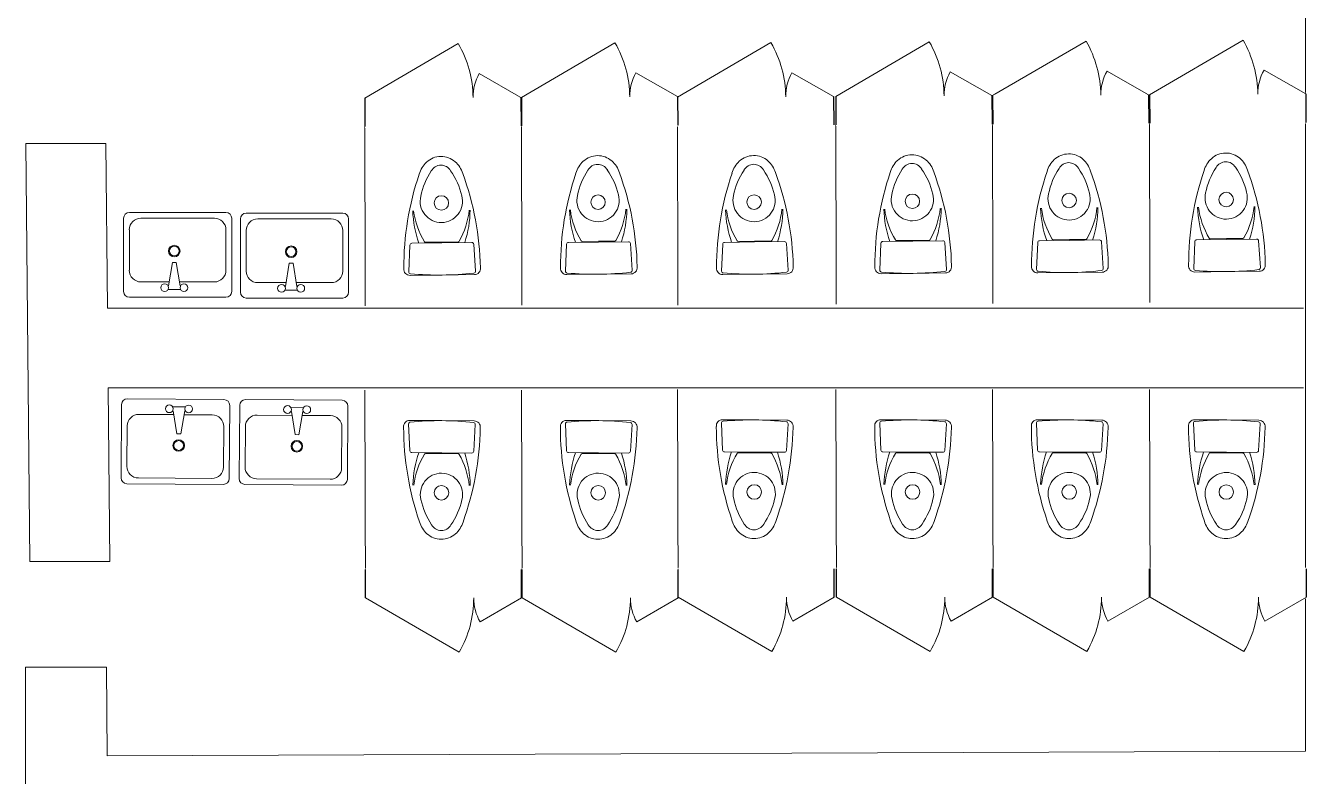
# Model space of a CAD drawing. Header units: inches. Extents: x 164.3 to 247.9, y 15.6 to 56.7.
# Drawn here: x 225.543 to 227.95, y 31.168 to 32.577 of the extents above; entities that cross this region are included whole.
import ezdxf

# ---------------------------------------------------------------- set-up
doc = ezdxf.new("R2010")
doc.units = ezdxf.units.IN
doc.header["$MEASUREMENT"] = 0
doc.set_wipeout_variables(frame=1)
doc.layers.get('0').update_dxf_attribs({"lineweight": 0})
doc.layers.add('_Маскировка', color=7, linetype='Continuous', lineweight=0, true_color=0xffffff)
doc.layers.add('DOOR WINDOW 1 100', color=7, linetype='Continuous', lineweight=5, true_color=0x666666)
for name, color, linetype, lineweight in [('_Стены', 7, 'Continuous', 30), ('door', 7, 'Continuous', 5), ('WALL 1 100', 250, 'Continuous', 9)]:
    doc.layers.add(name, color=color, linetype=linetype, lineweight=lineweight)
doc.styles.add('DIM_FONT', font='TXT.shx', dxfattribs={"width": 0.8})

# ---------------------------------------------------------------- blocks, each defined once
blk = doc.blocks.new('A$C444A5E9C')
at = {"ltscale": 20}
for p, q in [((0.2458, 0.76), (0.0398, 0.76)), ((0.0411, 0.5655), (0.0321, 0.7371)), ((0.0536, 0.5537), (0.2458, 0.5537)), ((0.141, 0.5487), (0.2458, 0.5487))]:
    blk.add_line(p, q, dxfattribs=at)
for p, q in [((0.2458, 0.76), (0.4517, 0.76)), ((0.4504, 0.5655), (0.4594, 0.7371)), ((0.4379, 0.5537), (0.2458, 0.5537)), ((0.3505, 0.5487), (0.2458, 0.5487))]:
    blk.add_line(p, q)
at = {"linetype": 'Continuous', "ltscale": 20}
blk.add_circle((0.2458, 0.2982), 0.0465, dxfattribs=at)
at = {"ltscale": 20}
for centre, radius, start, end in [((0.0398, 0.72), 0.04, 90, 185.821), ((0.0441, 0.7377), 0.012, 95.84387, 183), ((0.2455, -1.2297), 1.9897, 89.99241, 95.84387), ((1.8697, 0.7335), 1.8698, 180.53729, 199.44062), ((0.0536, 0.5662), 0.0125, 183, 270), ((0.7661, 0.3277), 0.7045, 161.29061, 178.53633), ((0.58, 0.2848), 0.5159, 149.71646, 173.22437), ((0.141, 0.5412), 0.0075, 90, 149.71646), ((0.2665, 0.1585), 0.1669, 196.47232, 227.66237), ((0.2458, 0.137), 0.137, 228.04012, 270)]:
    blk.add_arc(centre, radius, start, end, dxfattribs=at)
for centre, radius, start, end in [((0.246, -1.2297), 1.9897, 84.15613, 90.00759), ((0.4474, 0.7377), 0.012, 357, 84.15613), ((0.4517, 0.72), 0.04, 354.179, 90), ((-1.3782, 0.7335), 1.8698, 340.55938, 359.46271), ((0.3505, 0.5412), 0.0075, 30.28354, 90), ((-0.0885, 0.2848), 0.5159, 6.77563, 30.28354), ((-0.2746, 0.3277), 0.7045, 1.46367, 18.70939), ((0.4379, 0.5662), 0.0125, 270, 357), ((0.225, 0.1585), 0.1669, 312.33763, 343.52768), ((0.2458, 0.137), 0.137, 270, 311.95988)]:
    blk.add_arc(centre, radius, start, end)
at = {"linetype": 'Continuous', "ltscale": 20}
for centre, radius, start, end in [((0.2463, 0.2875), 0.1361, 90.23685, 194.54903), ((0.2452, 0.2875), 0.1361, 345.45097, 89.76315), ((0.561, 0.3494), 0.4566, 192.1399, 214.27057), ((-0.0695, 0.3494), 0.4566, 325.72943, 347.8601), ((0.2465, 0.1287), 0.0727, 210.08399, 269.41891), ((0.245, 0.1287), 0.0727, 270.58109, 329.91601)]:
    blk.add_arc(centre, radius, start, end, dxfattribs=at)
blk = doc.blocks.new('*U27')
at = {"color": 7, "linetype": 'ByBlock', "true_color": 0xffffff}
blk.add_wipeout([(-605, 115), (0, 115), (0, -5), (-605, -5)], dxfattribs=at).dxf.layer = '_Маскировка'
at = {"linetype": 'ByBlock'}
for p, q in [((-605, 0), (-605, 110)), ((0, 0), (0, 110))]:
    blk.add_line(p, q, dxfattribs=at)
at = {"layer": 'door'}
blk.add_lwpolyline([(0, 0), (-363.3, -209.7, -0.131652), (-419.5, 0, -0.131652), (-444.3, -92.8), (-605, 0)], format="xyb", dxfattribs=at)
blk = doc.blocks.new('A$C564A496C')
at = {"linetype": 'ByBlock'}
for p, q in [((0, 419.3), (0, 30.7)), ((543.2, 450), (30.7, 450)), ((238.5, 409.1), (299.8, 409.1)), ((573.8, 30.7), (573.8, 419.3)), ((92, 368.2), (243.6, 368.2)), ((238.5, 388.6), (258.9, 265.9)), ((279.4, 265.9), (299.8, 388.6)), ((294.7, 368.2), (481.8, 368.2)), ((30.7, 92), (30.7, 306.8)), ((543.2, 306.8), (543.2, 92)), ((258.9, 265.9), (279.4, 265.9)), ((30.7, 0), (543.2, 0)), ((481.8, 30.7), (92, 30.7))]:
    blk.add_line(p, q, dxfattribs=at)
for centre, radius in [((218, 398.9), 20.5), ((320.3, 398.9), 20.5), ((269.1, 204.5), 30.7), ((269.1, 204.5), 25.7)]:
    blk.add_circle(centre, radius, dxfattribs=at)
for centre, radius, start, end in [((30.7, 419.3), 30.7, 90, 180), ((543.2, 419.3), 30.7, 0, 90), ((92, 306.8), 61.4, 90, 180), ((481.8, 306.8), 61.4, 0, 90), ((92, 92), 61.4, 180, 270), ((481.8, 92), 61.4, 270, 0), ((30.7, 30.7), 30.7, 180, 270), ((543.2, 30.7), 30.7, 270, 0)]:
    blk.add_arc(centre, radius, start, end, dxfattribs=at)
at = {"style": 'DIM_FONT', "width": 0.8, "flags": 9}
for tag in ['YSIZE', 'XSIZE']:
    blk.add_attdef(tag, (269.1, 450), '', height=0.5, rotation=270, dxfattribs=at)

msp = doc.modelspace()

# ---------------------------------------------------------------- linework, layer by layer
at = {"layer": 'DOOR WINDOW 1 100'}
msp.add_line((227.9482, 31.2651), (227.9482, 31.2151), dxfattribs=at)
at = {"layer": 'WALL 1 100', "color": 0}
for p, q in [((227.9484, 34.2003), (227.9482, 31.2151)), ((226.1814, 32.051), (226.1807, 32.4412)), ((226.4759, 32.0526), (226.4751, 32.4427)), ((226.769, 32.0527), (226.7682, 32.4428)), ((227.0665, 32.0542), (227.0657, 32.4444)), ((227.3609, 32.0558), (227.3602, 32.4459)), ((227.656, 32.0574), (227.6552, 32.4476)), ((225.5436, 32.3562), (225.6944, 32.3562)), ((225.5436, 32.3562), (225.5513, 31.5711)), ((225.6944, 32.3562), (225.6971, 32.047)), ((225.6985, 31.8971), (227.9442, 31.8971)), ((225.6988, 31.8971), (225.7019, 31.5711)), ((226.1807, 31.8928), (226.182, 31.5026)), ((226.4751, 31.8928), (226.4764, 31.5026)), ((226.7683, 31.8942), (226.7696, 31.504)), ((227.0657, 31.8942), (227.067, 31.504)), ((227.3602, 31.8942), (227.3615, 31.504)), ((227.6553, 31.8941), (227.6565, 31.5039)), ((225.5513, 31.5711), (225.7019, 31.5711)), ((225.5435, 31.3729), (225.6955, 31.3729)), ((225.5435, 31.3729), (225.5435, 31.2026)), ((225.6955, 31.3729), (225.6968, 31.2061)), ((225.5435, 31.2026), (225.5435, 29.9526))]:
    msp.add_line(p, q, dxfattribs=at)
for points in [[(227.9443, 32.0471), (225.6971, 32.047)], [(225.6968, 31.2061), (227.9482, 31.2151)]]:
    msp.add_lwpolyline(points, dxfattribs=at)

# ---------------------------------------------------------------- block references
at = {"color": 7, "yscale": 0.2931383336583636, "zscale": 0.2931383336583636}
for p, xscale, rotation in [((226.2515, 32.3309), -0.2931383336583636, 180.7006827755257), ((226.5459, 32.3324), -0.2931383336583636, 180.7006827755257), ((226.8391, 32.3325), -0.2931383336583636, 180.7006827755257), ((227.1365, 32.3341), -0.2931383336583636, 180.7006827755257), ((227.431, 32.3356), -0.2931383336583636, 180.7006827755257), ((227.7261, 32.3373), -0.2931383336583636, 180.7006827755257), ((226.8398, 31.6147), 0.2931383336583636, 359.5989882985567), ((227.1373, 31.6147), 0.2931383336583636, 359.5989882985567), ((227.4317, 31.6147), 0.2931383336583636, 359.5989882985567), ((227.7268, 31.6146), 0.2931383336583636, 359.5989882985567), ((226.2522, 31.6133), 0.2931383336583636, 359.5989882985567), ((226.5467, 31.6133), 0.2931383336583636, 359.5989882985567)]:
    msp.add_blockref('A$C444A5E9C', p, dxfattribs=dict(at, xscale=xscale, rotation=rotation))
at = {"xscale": -0.0003540691993690649, "yscale": 0.0003540691993690649, "zscale": 0.0003540691993690649}
for p, rotation in [((225.7275, 32.2265), 180), ((225.9471, 32.2252), 180), ((225.9259, 31.7158), 359.5739408826639), ((226.1479, 31.7144), 359.5739408826639)]:
    msp.add_blockref('A$C564A496C', p, dxfattribs=dict(at, rotation=rotation))

# ---------------------------------------------------------------- next in the draw order: block references
at = {"layer": '_Стены', "color": 0, "linetype": 'ByBlock', "lineweight": -2, "xscale": 0.0004849121692230008, "yscale": 0.0004849121692230008, "zscale": 0.0004849121692230008, "rotation": 180.2996710740823}
msp.add_blockref('*U27', (227.6552, 32.4476), dxfattribs=at)
at = {"layer": '_Стены', "color": 0, "linetype": 'ByBlock', "lineweight": -2, "xscale": -0.000484912169223001, "yscale": 0.000484912169223001, "zscale": 0.000484912169223001}
msp.add_blockref('*U27', (227.6565, 31.5039), dxfattribs=at)

# ---------------------------------------------------------------- next in the draw order: block references
at = {"layer": '_Стены', "color": 0, "linetype": 'ByBlock', "lineweight": -2, "xscale": 0.0004849121692230008, "yscale": 0.0004849121692230008, "zscale": 0.0004849121692230008, "rotation": 180.2996710740823}
msp.add_blockref('*U27', (227.3602, 32.4459), dxfattribs=at)
at = {"layer": '_Стены', "color": 0, "linetype": 'ByBlock', "lineweight": -2, "xscale": -0.000484912169223001, "yscale": 0.000484912169223001, "zscale": 0.000484912169223001}
msp.add_blockref('*U27', (227.3615, 31.504), dxfattribs=at)

# ---------------------------------------------------------------- next in the draw order: block references
at = {"layer": '_Стены', "color": 0, "linetype": 'ByBlock', "lineweight": -2, "xscale": 0.0004849121692230008, "yscale": 0.0004849121692230008, "zscale": 0.0004849121692230008, "rotation": 180.2996710740823}
msp.add_blockref('*U27', (227.0657, 32.4444), dxfattribs=at)
at = {"layer": '_Стены', "color": 0, "linetype": 'ByBlock', "lineweight": -2, "xscale": -0.000484912169223001, "yscale": 0.000484912169223001, "zscale": 0.000484912169223001}
msp.add_blockref('*U27', (227.067, 31.504), dxfattribs=at)

# ---------------------------------------------------------------- next in the draw order: block references
at = {"layer": '_Стены', "color": 0, "linetype": 'ByBlock', "lineweight": -2, "xscale": 0.0004849121692230008, "yscale": 0.0004849121692230008, "zscale": 0.0004849121692230008, "rotation": 180.2996710740823}
msp.add_blockref('*U27', (226.7682, 32.4428), dxfattribs=at)
at = {"layer": '_Стены', "color": 0, "linetype": 'ByBlock', "lineweight": -2, "xscale": -0.000484912169223001, "yscale": 0.000484912169223001, "zscale": 0.000484912169223001}
msp.add_blockref('*U27', (226.7696, 31.504), dxfattribs=at)

# ---------------------------------------------------------------- next in the draw order: block references
at = {"layer": '_Стены', "color": 0, "linetype": 'ByBlock', "lineweight": -2, "xscale": 0.0004849121692230008, "yscale": 0.0004849121692230008, "zscale": 0.0004849121692230008, "rotation": 180.2996710740823}
msp.add_blockref('*U27', (226.4751, 32.4427), dxfattribs=at)
at = {"layer": '_Стены', "color": 0, "linetype": 'ByBlock', "lineweight": -2, "xscale": -0.000484912169223001, "yscale": 0.000484912169223001, "zscale": 0.000484912169223001}
msp.add_blockref('*U27', (226.4764, 31.5026), dxfattribs=at)

# ---------------------------------------------------------------- next in the draw order: block references
at = {"layer": '_Стены', "color": 0, "linetype": 'ByBlock', "lineweight": -2, "xscale": 0.0004849121692230008, "yscale": 0.0004849121692230008, "zscale": 0.0004849121692230008, "rotation": 180.2996710740823}
msp.add_blockref('*U27', (226.1807, 32.4412), dxfattribs=at)
at = {"layer": '_Стены', "color": 0, "linetype": 'ByBlock', "lineweight": -2, "xscale": -0.000484912169223001, "yscale": 0.000484912169223001, "zscale": 0.000484912169223001}
msp.add_blockref('*U27', (226.182, 31.5026), dxfattribs=at)

doc.saveas('drawing.dxf')
